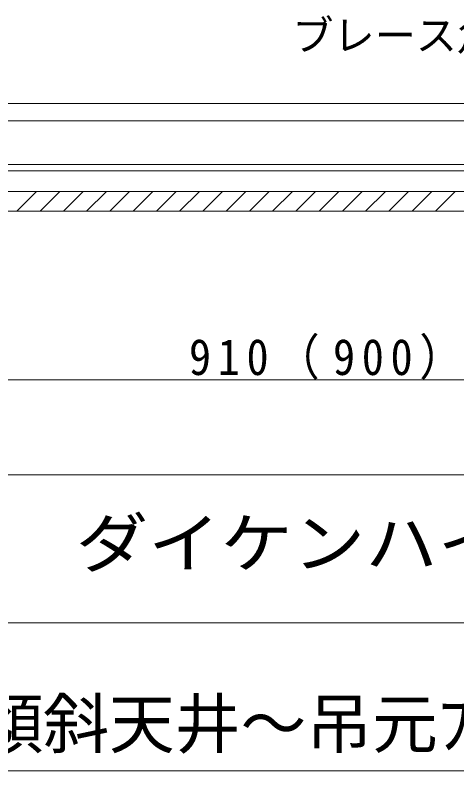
# Model space of a CAD drawing. Units: millimetres at full size, sheet at 1:10; details may follow other scales. Extents: x -2077 to 2023, y -1433 to 1417.
# Drawn here: x 322.4 to 591.1, y -1432.8 to -973.3 of the extents above; entities that cross this region are included whole.
import ezdxf
from ezdxf.enums import TextEntityAlignment as Align

# ---------------------------------------------------------------- set-up
doc = ezdxf.new("R2010")
doc.units = ezdxf.units.MM
doc.header["$LTSCALE"] = 10
for name, color, linetype, lineweight in [('1-0_断面', 7, 'Continuous', 9), ('1-1_寸法', 7, 'Continuous', 9), ('1-2_文字', 7, 'Continuous', 9), ('F-0_図枠', 7, 'Continuous', 9)]:
    doc.layers.add(name, color=color, linetype=linetype, lineweight=lineweight)
doc.styles.add('ＭＳ ゴシック', font='')
doc.styles.get('ＭＳ ゴシック').set_extended_font_data('MS Gothic')

msp = doc.modelspace()

# ---------------------------------------------------------------- linework, layer by layer
at = {"layer": '1-0_断面'}
for p, q in [((3.13, -1027.09), (818.4, -1027.09)), ((3.1, -1037.69), (1813.19, -1037.69)), ((1870.19, -1064.09), (-73.06, -1064.09)), ((1870.19, -1068.09), (-73.06, -1068.09)), ((1870.19, -1080.59), (-73.06, -1080.59)), ((323.44, -1092.59), (335.44, -1080.59)), ((337.58, -1092.59), (349.58, -1080.59)), ((351.72, -1092.59), (363.72, -1080.59)), ((365.86, -1092.59), (377.86, -1080.59)), ((380.01, -1092.59), (392.01, -1080.59)), ((394.15, -1092.59), (406.15, -1080.59)), ((408.29, -1092.59), (420.29, -1080.59)), ((422.43, -1092.59), (434.43, -1080.59)), ((436.57, -1092.59), (448.57, -1080.59)), ((450.72, -1092.59), (462.72, -1080.59)), ((464.86, -1092.59), (476.86, -1080.59)), ((479, -1092.59), (491, -1080.59)), ((493.14, -1092.59), (505.14, -1080.59)), ((507.28, -1092.59), (519.28, -1080.59)), ((521.43, -1092.59), (533.43, -1080.59)), ((535.57, -1092.59), (547.57, -1080.59)), ((549.71, -1092.59), (561.71, -1080.59)), ((563.85, -1092.59), (575.85, -1080.59)), ((578, -1092.59), (590, -1080.59)), ((1870.19, -1092.59), (-73.06, -1092.59))]:
    msp.add_line(p, q, dxfattribs=at)
at = {"layer": '1-1_寸法'}
msp.add_line((-1.9, -1195.02), (908.1, -1195.02), dxfattribs=at)
at = {"layer": 'F-0_図枠'}
for p, q in [((-2077.43, -1252.82), (2022.57, -1252.82)), ((1362.57, -1342.82), (-197.43, -1342.82)), ((-2077.43, -1432.82), (2022.57, -1432.82))]:
    msp.add_line(p, q, dxfattribs=at)

# ---------------------------------------------------------------- texts
at = {"layer": '1-1_寸法', "insert": (428.1, -1195.02), "char_height": 21.99, "attachment_point": 7, "style": 'ＭＳ ゴシック'}
msp.add_mtext('\\T1.3;\\W0.9;910（900）', dxfattribs=at)
at = {"layer": '1-2_文字', "style": 'ＭＳ ゴシック'}
msp.add_text('ブレース角度60°以下', height=18.33, dxfattribs=at).set_placement((491.05, -1000.26), align=Align.BOTTOM_LEFT)
at = {"layer": 'F-0_図枠', "style": 'ＭＳ ゴシック', "width": 1.1}
msp.add_text('ダイケンハイブリッド天井\u3000標準図〈参考図〉', height=29.33, dxfattribs=at).set_placement((359.25, -1317.82), align=Align.BOTTOM_LEFT)
at = {"layer": 'F-0_図枠', "style": 'ＭＳ ゴシック'}
msp.add_text('【傾斜天井～吊元ﾌﾗｯﾄ】捨張仕上・基本軸組364×910(900)', height=29.33, dxfattribs=at).set_placement((259.45, -1427.62), align=Align.BOTTOM_LEFT)

doc.saveas('drawing.dxf')
